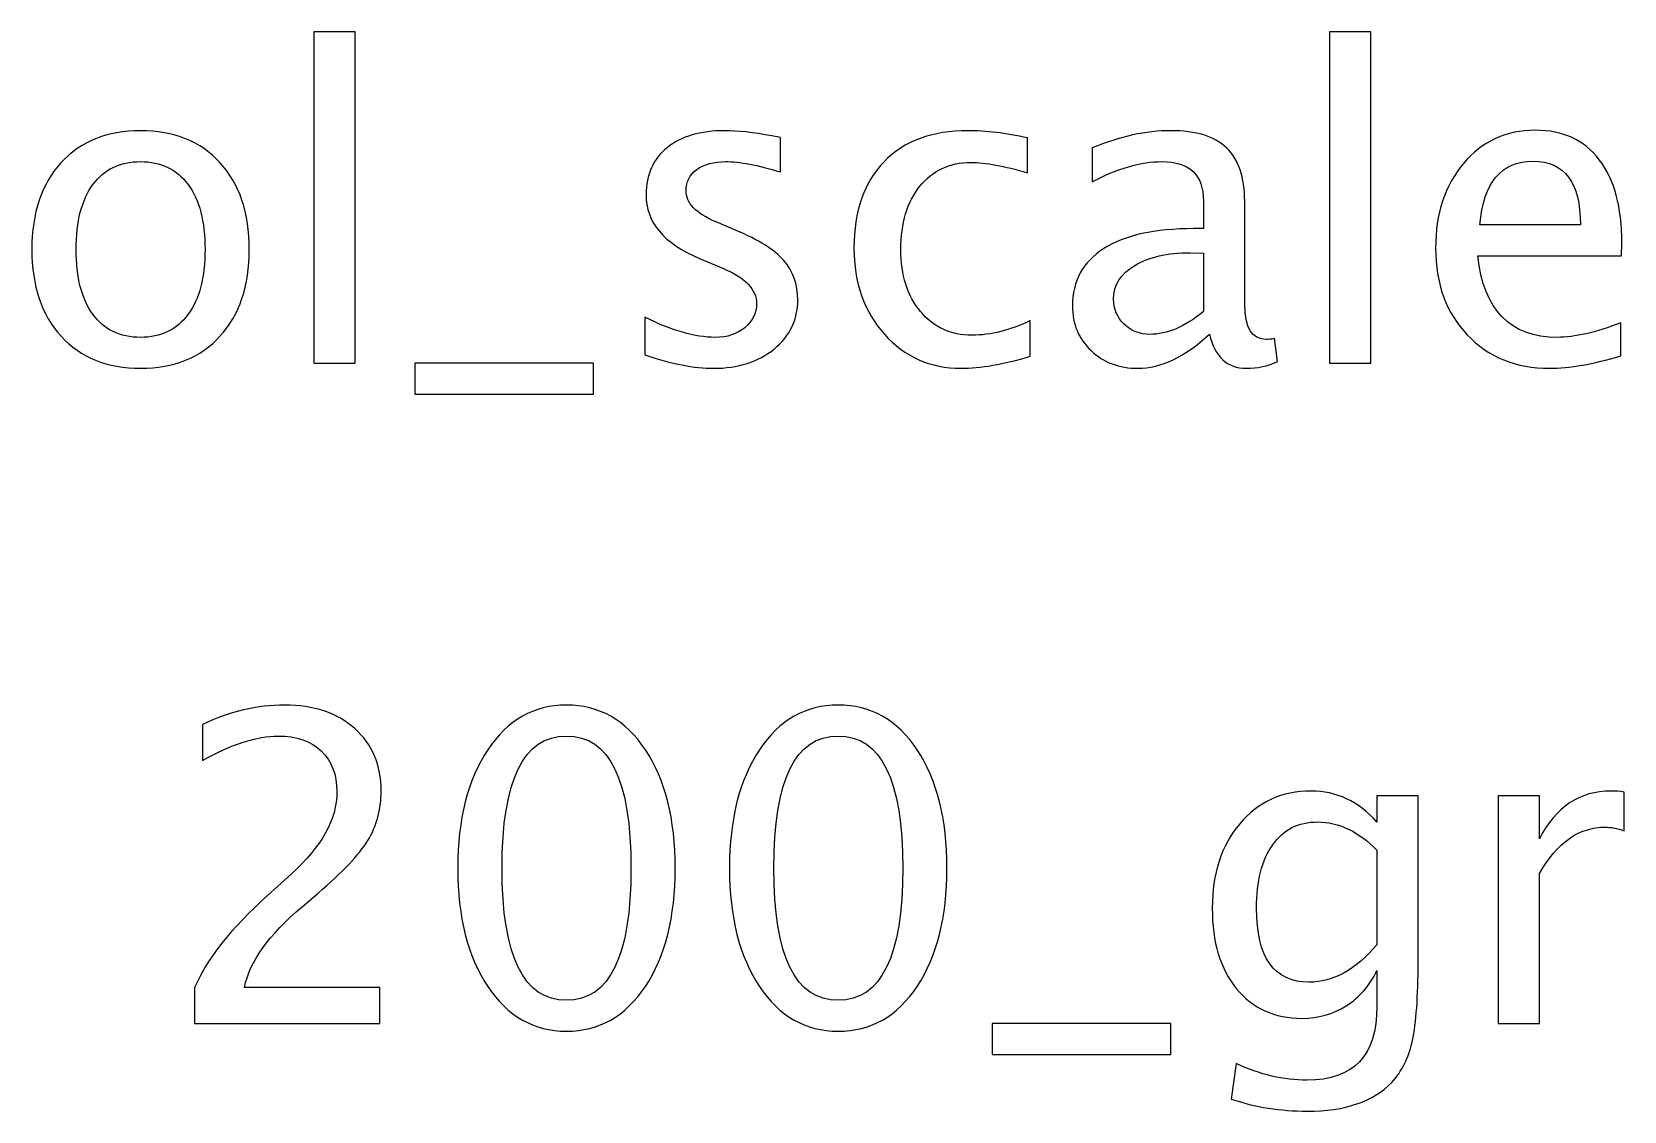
# Model space of a CAD drawing. Header units: centimetres. Extents: x -40.8 to 37.3, y -24.7 to 43.3.
# Drawn here: x -19.37 to -11.53, y 37.99 to 43.3 of the extents above; entities that cross this region are included whole.
import ezdxf

# ---------------------------------------------------------------- set-up
doc = ezdxf.new("R2010")
doc.units = ezdxf.units.CM
doc.header["$MEASUREMENT"] = 0
doc.layers.add('Layer 1', color=7, linetype='Continuous')

msp = doc.modelspace()

# ---------------------------------------------------------------- linework, layer by layer
at = {"layer": 'Layer 1'}
for points, knots in [([(-17.98127, 41.67044), (-17.98127, 41.67044), (-17.98127, 43.30239), (-17.98127, 43.30239), (-17.98127, 43.30239), (-17.98127, 43.30239), (-17.77807, 43.30239), (-17.77807, 43.30239), (-17.77807, 43.30239), (-17.77807, 43.30239), (-17.77807, 41.67044), (-17.77807, 41.67044), (-17.77807, 41.67044), (-17.77807, 41.67044), (-17.98127, 41.67044), (-17.98127, 41.67044)], [0, 0, 0, 0, 0.2, 0.2, 0.2, 0.2, 0.4, 0.4, 0.4, 0.4, 0.6, 0.6, 0.6, 0.6, 1, 1, 1, 1]), ([(-12.97922, 41.67044), (-12.97922, 41.67044), (-12.97922, 43.30239), (-12.97922, 43.30239), (-12.97922, 43.30239), (-12.97922, 43.30239), (-12.77602, 43.30239), (-12.77602, 43.30239), (-12.77602, 43.30239), (-12.77602, 43.30239), (-12.77602, 41.67044), (-12.77602, 41.67044), (-12.77602, 41.67044), (-12.77602, 41.67044), (-12.97922, 41.67044), (-12.97922, 41.67044)], [0, 0, 0, 0, 0.2, 0.2, 0.2, 0.2, 0.4, 0.4, 0.4, 0.4, 0.6, 0.6, 0.6, 0.6, 1, 1, 1, 1]), ([(-18.83499, 41.64504), (-18.99974, 41.64504), (-19.13027, 41.6976), (-19.22622, 41.80273), (-19.22622, 41.80273), (-19.32253, 41.90786), (-19.37051, 42.05074), (-19.37051, 42.231), (-19.37051, 42.231), (-19.37051, 42.41092), (-19.32253, 42.55344), (-19.22622, 42.65822), (-19.22622, 42.65822), (-19.13027, 42.76299), (-18.99974, 42.81556), (-18.83499, 42.81556), (-18.83499, 42.81556), (-18.67024, 42.81556), (-18.53972, 42.76299), (-18.44376, 42.65822), (-18.44376, 42.65822), (-18.34745, 42.55344), (-18.29947, 42.41092), (-18.29947, 42.231), (-18.29947, 42.231), (-18.29947, 42.05074), (-18.34745, 41.90786), (-18.44376, 41.80273), (-18.44376, 41.80273), (-18.53972, 41.6976), (-18.67024, 41.64504), (-18.83499, 41.64504)], [0, 0, 0, 0, 0.1111111, 0.1111111, 0.1111111, 0.1111111, 0.2222222, 0.2222222, 0.2222222, 0.2222222, 0.3333333, 0.3333333, 0.3333333, 0.3333333, 0.4444444, 0.4444444, 0.4444444, 0.4444444, 0.5555556, 0.5555556, 0.5555556, 0.5555556, 0.6666667, 0.6666667, 0.6666667, 0.6666667, 0.7777778, 0.7777778, 0.7777778, 0.7777778, 1, 1, 1, 1]), ([(-16.35143, 41.71066), (-16.35143, 41.71066), (-16.35143, 41.89692), (-16.35143, 41.89692), (-16.35143, 41.89692), (-16.21843, 41.8306), (-16.10307, 41.79744), (-16.00465, 41.79744), (-16.00465, 41.79744), (-15.94608, 41.79744), (-15.8974, 41.81332), (-15.85895, 41.84507), (-15.85895, 41.84507), (-15.8205, 41.87646), (-15.80109, 41.91597), (-15.80109, 41.9636), (-15.80109, 41.9636), (-15.80109, 42.0331), (-15.85507, 42.0906), (-15.96302, 42.13611), (-15.96302, 42.13611), (-15.96302, 42.13611), (-16.0819, 42.18655), (-16.0819, 42.18655), (-16.0819, 42.18655), (-16.25723, 42.25923), (-16.34508, 42.36435), (-16.34508, 42.50088), (-16.34508, 42.50088), (-16.34508, 42.5986), (-16.3105, 42.67551), (-16.24136, 42.7316), (-16.24136, 42.7316), (-16.17222, 42.78769), (-16.07732, 42.81556), (-15.95702, 42.81556), (-15.95702, 42.81556), (-15.89458, 42.81556), (-15.81697, 42.80709), (-15.72489, 42.78981), (-15.72489, 42.78981), (-15.72489, 42.78981), (-15.68256, 42.78169), (-15.68256, 42.78169), (-15.68256, 42.78169), (-15.68256, 42.78169), (-15.68256, 42.61236), (-15.68256, 42.61236), (-15.68256, 42.61236), (-15.7958, 42.64622), (-15.88611, 42.66316), (-15.95349, 42.66316), (-15.95349, 42.66316), (-16.01276, 42.66316), (-16.05968, 42.65011), (-16.09531, 42.62435), (-16.09531, 42.62435), (-16.13059, 42.5986), (-16.14823, 42.56403), (-16.14823, 42.52064), (-16.14823, 42.52064), (-16.14823, 42.45961), (-16.09884, 42.40775), (-15.99971, 42.36577), (-15.99971, 42.36577), (-15.99971, 42.36577), (-15.90199, 42.32449), (-15.90199, 42.32449), (-15.90199, 42.32449), (-15.79121, 42.27792), (-15.7129, 42.22854), (-15.66704, 42.17668), (-15.66704, 42.17668), (-15.62082, 42.12482), (-15.59789, 42.05991), (-15.59789, 41.9823), (-15.59789, 41.9823), (-15.59789, 41.88387), (-15.6367, 41.80308), (-15.71466, 41.73994), (-15.71466, 41.73994), (-15.79227, 41.67679), (-15.89176, 41.64504), (-16.01276, 41.64504), (-16.01276, 41.64504), (-16.10589, 41.64504), (-16.21843, 41.66691), (-16.35143, 41.71066)], [0, 0, 0, 0, 0.0434783, 0.0434783, 0.0434783, 0.0434783, 0.0869565, 0.0869565, 0.0869565, 0.0869565, 0.1304348, 0.1304348, 0.1304348, 0.1304348, 0.173913, 0.173913, 0.173913, 0.173913, 0.2173913, 0.2173913, 0.2173913, 0.2173913, 0.2608696, 0.2608696, 0.2608696, 0.2608696, 0.3043478, 0.3043478, 0.3043478, 0.3043478, 0.3478261, 0.3478261, 0.3478261, 0.3478261, 0.3913043, 0.3913043, 0.3913043, 0.3913043, 0.4347826, 0.4347826, 0.4347826, 0.4347826, 0.4782609, 0.4782609, 0.4782609, 0.4782609, 0.5217391, 0.5217391, 0.5217391, 0.5217391, 0.5652174, 0.5652174, 0.5652174, 0.5652174, 0.6086957, 0.6086957, 0.6086957, 0.6086957, 0.6521739, 0.6521739, 0.6521739, 0.6521739, 0.6956522, 0.6956522, 0.6956522, 0.6956522, 0.7391304, 0.7391304, 0.7391304, 0.7391304, 0.7826087, 0.7826087, 0.7826087, 0.7826087, 0.826087, 0.826087, 0.826087, 0.826087, 0.8695652, 0.8695652, 0.8695652, 0.8695652, 0.9130435, 0.9130435, 0.9130435, 0.9130435, 1, 1, 1, 1]), ([(-14.45313, 41.70431), (-14.58471, 41.6648), (-14.69831, 41.64504), (-14.79391, 41.64504), (-14.79391, 41.64504), (-14.9456, 41.64504), (-15.07119, 41.70113), (-15.17103, 41.81296), (-15.17103, 41.81296), (-15.27087, 41.92515), (-15.32096, 42.06661), (-15.32096, 42.237), (-15.32096, 42.237), (-15.32096, 42.41904), (-15.27157, 42.56121), (-15.17279, 42.66281), (-15.17279, 42.66281), (-15.07401, 42.76476), (-14.93608, 42.81556), (-14.75898, 42.81556), (-14.75898, 42.81556), (-14.67185, 42.81556), (-14.57378, 42.80356), (-14.46583, 42.77958), (-14.46583, 42.77958), (-14.46583, 42.77958), (-14.46583, 42.60812), (-14.46583, 42.60812), (-14.46583, 42.60812), (-14.58048, 42.64199), (-14.67396, 42.65892), (-14.74593, 42.65892), (-14.74593, 42.65892), (-14.85035, 42.65892), (-14.93396, 42.61977), (-14.9964, 42.5418), (-14.9964, 42.5418), (-15.05885, 42.46384), (-15.09024, 42.35977), (-15.09024, 42.22995), (-15.09024, 42.22995), (-15.09024, 42.104), (-15.05779, 42.0024), (-14.99323, 41.92444), (-14.99323, 41.92444), (-14.92867, 41.84683), (-14.84436, 41.80802), (-14.73958, 41.80802), (-14.73958, 41.80802), (-14.6468, 41.80802), (-14.55155, 41.83201), (-14.45313, 41.87999), (-14.45313, 41.87999), (-14.45313, 41.87999), (-14.45313, 41.70431), (-14.45313, 41.70431)], [0, 0, 0, 0, 0.0666667, 0.0666667, 0.0666667, 0.0666667, 0.1333333, 0.1333333, 0.1333333, 0.1333333, 0.2, 0.2, 0.2, 0.2, 0.2666667, 0.2666667, 0.2666667, 0.2666667, 0.3333333, 0.3333333, 0.3333333, 0.3333333, 0.4, 0.4, 0.4, 0.4, 0.4666667, 0.4666667, 0.4666667, 0.4666667, 0.5333333, 0.5333333, 0.5333333, 0.5333333, 0.6, 0.6, 0.6, 0.6, 0.6666667, 0.6666667, 0.6666667, 0.6666667, 0.7333333, 0.7333333, 0.7333333, 0.7333333, 0.8, 0.8, 0.8, 0.8, 0.8666667, 0.8666667, 0.8666667, 0.8666667, 1, 1, 1, 1]), ([(-13.56977, 41.81332), (-13.69183, 41.70113), (-13.8093, 41.64504), (-13.92219, 41.64504), (-13.92219, 41.64504), (-14.01497, 41.64504), (-14.09223, 41.67397), (-14.15326, 41.73218), (-14.15326, 41.73218), (-14.21464, 41.79038), (-14.24534, 41.86376), (-14.24534, 41.95231), (-14.24534, 41.95231), (-14.24534, 42.07472), (-14.19383, 42.16892), (-14.09082, 42.23453), (-14.09082, 42.23453), (-13.98781, 42.30015), (-13.83999, 42.33296), (-13.64738, 42.33296), (-13.64738, 42.33296), (-13.64738, 42.33296), (-13.59975, 42.33296), (-13.59975, 42.33296), (-13.59975, 42.33296), (-13.59975, 42.33296), (-13.59975, 42.46807), (-13.59975, 42.46807), (-13.59975, 42.46807), (-13.59975, 42.59825), (-13.66749, 42.66316), (-13.80331, 42.66316), (-13.80331, 42.66316), (-13.90843, 42.66316), (-14.02344, 42.63), (-14.14797, 42.56367), (-14.14797, 42.56367), (-14.14797, 42.56367), (-14.14797, 42.73089), (-14.14797, 42.73089), (-14.14797, 42.73089), (-14.01109, 42.78734), (-13.88197, 42.81556), (-13.76097, 42.81556), (-13.76097, 42.81556), (-13.63644, 42.81556), (-13.54437, 42.78734), (-13.48545, 42.73054), (-13.48545, 42.73054), (-13.42619, 42.67374), (-13.39655, 42.58625), (-13.39655, 42.46807), (-13.39655, 42.46807), (-13.39655, 42.46807), (-13.39655, 41.96113), (-13.39655, 41.96113), (-13.39655, 41.96113), (-13.39655, 41.84507), (-13.36092, 41.78686), (-13.28931, 41.78686), (-13.28931, 41.78686), (-13.28049, 41.78686), (-13.26743, 41.78827), (-13.25015, 41.79109), (-13.25015, 41.79109), (-13.25015, 41.79109), (-13.23568, 41.6782), (-13.23568, 41.6782), (-13.23568, 41.6782), (-13.2819, 41.65598), (-13.3327, 41.64504), (-13.38844, 41.64504), (-13.38844, 41.64504), (-13.48334, 41.64504), (-13.54366, 41.70113), (-13.56977, 41.81332)], [0, 0, 0, 0, 0.05, 0.05, 0.05, 0.05, 0.1, 0.1, 0.1, 0.1, 0.15, 0.15, 0.15, 0.15, 0.2, 0.2, 0.2, 0.2, 0.25, 0.25, 0.25, 0.25, 0.3, 0.3, 0.3, 0.3, 0.35, 0.35, 0.35, 0.35, 0.4, 0.4, 0.4, 0.4, 0.45, 0.45, 0.45, 0.45, 0.5, 0.5, 0.5, 0.5, 0.55, 0.55, 0.55, 0.55, 0.6, 0.6, 0.6, 0.6, 0.65, 0.65, 0.65, 0.65, 0.7, 0.7, 0.7, 0.7, 0.75, 0.75, 0.75, 0.75, 0.8, 0.8, 0.8, 0.8, 0.85, 0.85, 0.85, 0.85, 0.9, 0.9, 0.9, 0.9, 1, 1, 1, 1]), ([(-11.54412, 41.70642), (-11.68064, 41.6655), (-11.79741, 41.64504), (-11.89478, 41.64504), (-11.89478, 41.64504), (-12.06094, 41.64504), (-12.19605, 41.70007), (-12.30012, 41.80979), (-12.30012, 41.80979), (-12.40419, 41.9195), (-12.4564, 42.06167), (-12.4564, 42.23665), (-12.4564, 42.23665), (-12.4564, 42.40634), (-12.41054, 42.54568), (-12.31846, 42.65469), (-12.31846, 42.65469), (-12.22639, 42.76335), (-12.10856, 42.81768), (-11.96498, 42.81768), (-11.96498, 42.81768), (-11.82916, 42.81768), (-11.72403, 42.76934), (-11.64995, 42.67268), (-11.64995, 42.67268), (-11.57587, 42.57602), (-11.53882, 42.43914), (-11.53882, 42.2617), (-11.53882, 42.2617), (-11.53882, 42.2617), (-11.53988, 42.19961), (-11.53988, 42.19961), (-11.53988, 42.19961), (-11.53988, 42.19961), (-12.24897, 42.19961), (-12.24897, 42.19961), (-12.24897, 42.19961), (-12.21933, 41.9315), (-12.08845, 41.79744), (-11.85668, 41.79744), (-11.85668, 41.79744), (-11.77166, 41.79744), (-11.66759, 41.82143), (-11.54412, 41.86941), (-11.54412, 41.86941), (-11.54412, 41.86941), (-11.54412, 41.70642), (-11.54412, 41.70642)], [0, 0, 0, 0, 0.0769231, 0.0769231, 0.0769231, 0.0769231, 0.1538462, 0.1538462, 0.1538462, 0.1538462, 0.2307692, 0.2307692, 0.2307692, 0.2307692, 0.3076923, 0.3076923, 0.3076923, 0.3076923, 0.3846154, 0.3846154, 0.3846154, 0.3846154, 0.4615385, 0.4615385, 0.4615385, 0.4615385, 0.5384615, 0.5384615, 0.5384615, 0.5384615, 0.6153846, 0.6153846, 0.6153846, 0.6153846, 0.6923077, 0.6923077, 0.6923077, 0.6923077, 0.7692308, 0.7692308, 0.7692308, 0.7692308, 0.8461538, 0.8461538, 0.8461538, 0.8461538, 1, 1, 1, 1]), ([(-18.83535, 41.79744), (-18.7348, 41.79744), (-18.65649, 41.83519), (-18.60075, 41.91103), (-18.60075, 41.91103), (-18.54536, 41.98653), (-18.51749, 42.09342), (-18.51749, 42.231), (-18.51749, 42.231), (-18.51749, 42.36824), (-18.54536, 42.47477), (-18.60075, 42.55027), (-18.60075, 42.55027), (-18.65649, 42.62541), (-18.7348, 42.66316), (-18.83535, 42.66316), (-18.83535, 42.66316), (-18.93624, 42.66316), (-19.01456, 42.62541), (-19.06959, 42.55027), (-19.06959, 42.55027), (-19.12498, 42.47477), (-19.15249, 42.36824), (-19.15249, 42.231), (-19.15249, 42.231), (-19.15249, 42.09342), (-19.12498, 41.98653), (-19.06959, 41.91103), (-19.06959, 41.91103), (-19.01456, 41.83519), (-18.93624, 41.79744), (-18.83535, 41.79744)], [0, 0, 0, 0, 0.1111111, 0.1111111, 0.1111111, 0.1111111, 0.2222222, 0.2222222, 0.2222222, 0.2222222, 0.3333333, 0.3333333, 0.3333333, 0.3333333, 0.4444444, 0.4444444, 0.4444444, 0.4444444, 0.5555556, 0.5555556, 0.5555556, 0.5555556, 0.6666667, 0.6666667, 0.6666667, 0.6666667, 0.7777778, 0.7777778, 0.7777778, 0.7777778, 1, 1, 1, 1]), ([(-12.23838, 42.35201), (-12.23838, 42.35201), (-11.74308, 42.35201), (-11.74308, 42.35201), (-11.74308, 42.35201), (-11.74308, 42.56085), (-11.82105, 42.66527), (-11.97662, 42.66527), (-11.97662, 42.66527), (-12.13325, 42.66527), (-12.22039, 42.56085), (-12.23838, 42.35201)], [0, 0, 0, 0, 0.25, 0.25, 0.25, 0.25, 0.5, 0.5, 0.5, 0.5, 1, 1, 1, 1]), ([(-13.59975, 41.92409), (-13.59975, 41.92409), (-13.59975, 42.21231), (-13.59975, 42.21231), (-13.59975, 42.21231), (-13.59975, 42.21231), (-13.66502, 42.21442), (-13.66502, 42.21442), (-13.66502, 42.21442), (-13.77791, 42.21442), (-13.86892, 42.19361), (-13.93842, 42.15198), (-13.93842, 42.15198), (-14.00756, 42.11), (-14.04214, 42.05462), (-14.04214, 41.98547), (-14.04214, 41.98547), (-14.04214, 41.93714), (-14.02485, 41.89622), (-13.99063, 41.8627), (-13.99063, 41.8627), (-13.95606, 41.82919), (-13.91408, 41.81226), (-13.86434, 41.81226), (-13.86434, 41.81226), (-13.77967, 41.81226), (-13.69147, 41.84965), (-13.59975, 41.92409)], [0, 0, 0, 0, 0.125, 0.125, 0.125, 0.125, 0.25, 0.25, 0.25, 0.25, 0.375, 0.375, 0.375, 0.375, 0.5, 0.5, 0.5, 0.5, 0.625, 0.625, 0.625, 0.625, 0.75, 0.75, 0.75, 0.75, 1, 1, 1, 1]), ([(-17.48385, 41.51804), (-17.48385, 41.51804), (-17.48385, 41.67044), (-17.48385, 41.67044), (-17.48385, 41.67044), (-17.48385, 41.67044), (-16.60332, 41.67044), (-16.60332, 41.67044), (-16.60332, 41.67044), (-16.60332, 41.67044), (-16.60332, 41.51804), (-16.60332, 41.51804), (-16.60332, 41.51804), (-16.60332, 41.51804), (-17.48385, 41.51804), (-17.48385, 41.51804)], [0, 0, 0, 0, 0.2, 0.2, 0.2, 0.2, 0.4, 0.4, 0.4, 0.4, 0.6, 0.6, 0.6, 0.6, 1, 1, 1, 1]), ([(-18.56863, 38.41783), (-18.56863, 38.41783), (-18.56863, 38.59563), (-18.56863, 38.59563), (-18.56863, 38.59563), (-18.50936, 38.73427), (-18.38977, 38.88561), (-18.2095, 39.04895), (-18.2095, 39.04895), (-18.2095, 39.04895), (-18.09308, 39.15337), (-18.09308, 39.15337), (-18.09308, 39.15337), (-17.94315, 39.28955), (-17.86801, 39.42431), (-17.86801, 39.55836), (-17.86801, 39.55836), (-17.86801, 39.64409), (-17.89376, 39.71112), (-17.94491, 39.76015), (-17.94491, 39.76015), (-17.99607, 39.80919), (-18.06698, 39.83388), (-18.15693, 39.83388), (-18.15693, 39.83388), (-18.26206, 39.83388), (-18.38659, 39.79367), (-18.53053, 39.71323), (-18.53053, 39.71323), (-18.53053, 39.71323), (-18.53053, 39.89103), (-18.53053, 39.89103), (-18.53053, 39.89103), (-18.39471, 39.95453), (-18.25959, 39.98628), (-18.12483, 39.98628), (-18.12483, 39.98628), (-17.9816, 39.98628), (-17.8666, 39.94783), (-17.77981, 39.87057), (-17.77981, 39.87057), (-17.69338, 39.79331), (-17.64999, 39.69101), (-17.64999, 39.5633), (-17.64999, 39.5633), (-17.64999, 39.47158), (-17.67186, 39.39009), (-17.71561, 39.31918), (-17.71561, 39.31918), (-17.75971, 39.24792), (-17.8412, 39.16184), (-17.96079, 39.06024), (-17.96079, 39.06024), (-17.96079, 39.06024), (-18.03946, 38.99321), (-18.03946, 38.99321), (-18.03946, 38.99321), (-18.20315, 38.85457), (-18.29769, 38.72192), (-18.32309, 38.59563), (-18.32309, 38.59563), (-18.32309, 38.59563), (-17.65634, 38.59563), (-17.65634, 38.59563), (-17.65634, 38.59563), (-17.65634, 38.59563), (-17.65634, 38.41783), (-17.65634, 38.41783), (-17.65634, 38.41783), (-17.65634, 38.41783), (-18.56863, 38.41783), (-18.56863, 38.41783)], [0, 0, 0, 0, 0.0526316, 0.0526316, 0.0526316, 0.0526316, 0.1052632, 0.1052632, 0.1052632, 0.1052632, 0.1578947, 0.1578947, 0.1578947, 0.1578947, 0.2105263, 0.2105263, 0.2105263, 0.2105263, 0.2631579, 0.2631579, 0.2631579, 0.2631579, 0.3157895, 0.3157895, 0.3157895, 0.3157895, 0.3684211, 0.3684211, 0.3684211, 0.3684211, 0.4210526, 0.4210526, 0.4210526, 0.4210526, 0.4736842, 0.4736842, 0.4736842, 0.4736842, 0.5263158, 0.5263158, 0.5263158, 0.5263158, 0.5789474, 0.5789474, 0.5789474, 0.5789474, 0.6315789, 0.6315789, 0.6315789, 0.6315789, 0.6842105, 0.6842105, 0.6842105, 0.6842105, 0.7368421, 0.7368421, 0.7368421, 0.7368421, 0.7894737, 0.7894737, 0.7894737, 0.7894737, 0.8421053, 0.8421053, 0.8421053, 0.8421053, 0.8947368, 0.8947368, 0.8947368, 0.8947368, 1, 1, 1, 1]), ([(-16.737, 38.37973), (-16.89752, 38.37973), (-17.02699, 38.45346), (-17.12506, 38.60057), (-17.12506, 38.60057), (-17.22348, 38.74768), (-17.27252, 38.94171), (-17.27252, 39.18301), (-17.27252, 39.18301), (-17.27252, 39.42431), (-17.22348, 39.61833), (-17.12506, 39.76544), (-17.12506, 39.76544), (-17.02699, 39.91255), (-16.89752, 39.98628), (-16.737, 39.98628), (-16.737, 39.98628), (-16.57578, 39.98628), (-16.44631, 39.9129), (-16.34824, 39.76615), (-16.34824, 39.76615), (-16.25052, 39.61939), (-16.20148, 39.42501), (-16.20148, 39.18301), (-16.20148, 39.18301), (-16.20148, 38.94171), (-16.25052, 38.74768), (-16.34824, 38.60057), (-16.34824, 38.60057), (-16.44631, 38.45346), (-16.57578, 38.37973), (-16.737, 38.37973)], [0, 0, 0, 0, 0.1111111, 0.1111111, 0.1111111, 0.1111111, 0.2222222, 0.2222222, 0.2222222, 0.2222222, 0.3333333, 0.3333333, 0.3333333, 0.3333333, 0.4444444, 0.4444444, 0.4444444, 0.4444444, 0.5555556, 0.5555556, 0.5555556, 0.5555556, 0.6666667, 0.6666667, 0.6666667, 0.6666667, 0.7777778, 0.7777778, 0.7777778, 0.7777778, 1, 1, 1, 1]), ([(-15.39856, 38.37973), (-15.55908, 38.37973), (-15.68855, 38.45346), (-15.78662, 38.60057), (-15.78662, 38.60057), (-15.88504, 38.74768), (-15.93408, 38.94171), (-15.93408, 39.18301), (-15.93408, 39.18301), (-15.93408, 39.42431), (-15.88504, 39.61833), (-15.78662, 39.76544), (-15.78662, 39.76544), (-15.68855, 39.91255), (-15.55908, 39.98628), (-15.39856, 39.98628), (-15.39856, 39.98628), (-15.23734, 39.98628), (-15.10787, 39.9129), (-15.0098, 39.76615), (-15.0098, 39.76615), (-14.91208, 39.61939), (-14.86304, 39.42501), (-14.86304, 39.18301), (-14.86304, 39.18301), (-14.86304, 38.94171), (-14.91208, 38.74768), (-15.0098, 38.60057), (-15.0098, 38.60057), (-15.10787, 38.45346), (-15.23734, 38.37973), (-15.39856, 38.37973)], [0, 0, 0, 0, 0.1111111, 0.1111111, 0.1111111, 0.1111111, 0.2222222, 0.2222222, 0.2222222, 0.2222222, 0.3333333, 0.3333333, 0.3333333, 0.3333333, 0.4444444, 0.4444444, 0.4444444, 0.4444444, 0.5555556, 0.5555556, 0.5555556, 0.5555556, 0.6666667, 0.6666667, 0.6666667, 0.6666667, 0.7777778, 0.7777778, 0.7777778, 0.7777778, 1, 1, 1, 1]), ([(-16.73736, 38.53213), (-16.52534, 38.53213), (-16.4195, 38.74909), (-16.4195, 39.18301), (-16.4195, 39.18301), (-16.4195, 39.61692), (-16.52534, 39.83388), (-16.73736, 39.83388), (-16.73736, 39.83388), (-16.94867, 39.83388), (-17.0545, 39.61692), (-17.0545, 39.18301), (-17.0545, 39.18301), (-17.0545, 38.74909), (-16.94867, 38.53213), (-16.73736, 38.53213)], [0, 0, 0, 0, 0.2, 0.2, 0.2, 0.2, 0.4, 0.4, 0.4, 0.4, 0.6, 0.6, 0.6, 0.6, 1, 1, 1, 1]), ([(-15.39892, 38.53213), (-15.1869, 38.53213), (-15.08106, 38.74909), (-15.08106, 39.18301), (-15.08106, 39.18301), (-15.08106, 39.61692), (-15.1869, 39.83388), (-15.39892, 39.83388), (-15.39892, 39.83388), (-15.61023, 39.83388), (-15.71606, 39.61692), (-15.71606, 39.18301), (-15.71606, 39.18301), (-15.71606, 38.74909), (-15.61023, 38.53213), (-15.39892, 38.53213)], [0, 0, 0, 0, 0.2, 0.2, 0.2, 0.2, 0.4, 0.4, 0.4, 0.4, 0.6, 0.6, 0.6, 0.6, 1, 1, 1, 1]), ([(-13.46322, 38.0453), (-13.46322, 38.0453), (-13.43923, 38.22098), (-13.43923, 38.22098), (-13.43923, 38.22098), (-13.3214, 38.16595), (-13.20463, 38.13843), (-13.08927, 38.13843), (-13.08927, 38.13843), (-12.86032, 38.13843), (-12.74567, 38.25979), (-12.74567, 38.50214), (-12.74567, 38.50214), (-12.74567, 38.50214), (-12.74567, 38.67853), (-12.74567, 38.67853), (-12.74567, 38.67853), (-12.78094, 38.6041), (-12.83104, 38.54659), (-12.8963, 38.50532), (-12.8963, 38.50532), (-12.96157, 38.46404), (-13.03424, 38.44323), (-13.11432, 38.44323), (-13.11432, 38.44323), (-13.25014, 38.44323), (-13.35774, 38.49191), (-13.43711, 38.58928), (-13.43711, 38.58928), (-13.51649, 38.68665), (-13.55635, 38.81859), (-13.55635, 38.9851), (-13.55635, 38.9851), (-13.55635, 39.15549), (-13.51119, 39.29448), (-13.42088, 39.40208), (-13.42088, 39.40208), (-13.33022, 39.50933), (-13.21345, 39.56295), (-13.06987, 39.56295), (-13.06987, 39.56295), (-12.94428, 39.56295), (-12.83598, 39.51215), (-12.74567, 39.4102), (-12.74567, 39.4102), (-12.74567, 39.4102), (-12.74567, 39.53967), (-12.74567, 39.53967), (-12.74567, 39.53967), (-12.74567, 39.53967), (-12.54246, 39.53967), (-12.54246, 39.53967), (-12.54246, 39.53967), (-12.54246, 39.53967), (-12.54246, 38.72404), (-12.54246, 38.72404), (-12.54246, 38.72404), (-12.54246, 38.54871), (-12.55164, 38.41889), (-12.56998, 38.33457), (-12.56998, 38.33457), (-12.58797, 38.25026), (-12.62255, 38.18112), (-12.67264, 38.12749), (-12.67264, 38.12749), (-12.76154, 38.0333), (-12.90053, 37.98603), (-13.08927, 37.98603), (-13.08927, 37.98603), (-13.21874, 37.98603), (-13.34327, 38.00578), (-13.46322, 38.0453)], [0, 0, 0, 0, 0.0526316, 0.0526316, 0.0526316, 0.0526316, 0.1052632, 0.1052632, 0.1052632, 0.1052632, 0.1578947, 0.1578947, 0.1578947, 0.1578947, 0.2105263, 0.2105263, 0.2105263, 0.2105263, 0.2631579, 0.2631579, 0.2631579, 0.2631579, 0.3157895, 0.3157895, 0.3157895, 0.3157895, 0.3684211, 0.3684211, 0.3684211, 0.3684211, 0.4210526, 0.4210526, 0.4210526, 0.4210526, 0.4736842, 0.4736842, 0.4736842, 0.4736842, 0.5263158, 0.5263158, 0.5263158, 0.5263158, 0.5789474, 0.5789474, 0.5789474, 0.5789474, 0.6315789, 0.6315789, 0.6315789, 0.6315789, 0.6842105, 0.6842105, 0.6842105, 0.6842105, 0.7368421, 0.7368421, 0.7368421, 0.7368421, 0.7894737, 0.7894737, 0.7894737, 0.7894737, 0.8421053, 0.8421053, 0.8421053, 0.8421053, 0.8947368, 0.8947368, 0.8947368, 0.8947368, 1, 1, 1, 1]), ([(-12.14771, 38.41783), (-12.14771, 38.41783), (-12.14771, 39.53967), (-12.14771, 39.53967), (-12.14771, 39.53967), (-12.14771, 39.53967), (-11.94451, 39.53967), (-11.94451, 39.53967), (-11.94451, 39.53967), (-11.94451, 39.53967), (-11.94451, 39.32765), (-11.94451, 39.32765), (-11.94451, 39.32765), (-11.86372, 39.48463), (-11.7466, 39.56295), (-11.59279, 39.56295), (-11.59279, 39.56295), (-11.57198, 39.56295), (-11.5501, 39.56118), (-11.52753, 39.55766), (-11.52753, 39.55766), (-11.52753, 39.55766), (-11.52753, 39.36751), (-11.52753, 39.36751), (-11.52753, 39.36751), (-11.5628, 39.37915), (-11.59385, 39.38515), (-11.62066, 39.38515), (-11.62066, 39.38515), (-11.74978, 39.38515), (-11.85773, 39.30895), (-11.94451, 39.1562), (-11.94451, 39.1562), (-11.94451, 39.1562), (-11.94451, 38.41783), (-11.94451, 38.41783), (-11.94451, 38.41783), (-11.94451, 38.41783), (-12.14771, 38.41783), (-12.14771, 38.41783)], [0, 0, 0, 0, 0.0909091, 0.0909091, 0.0909091, 0.0909091, 0.1818182, 0.1818182, 0.1818182, 0.1818182, 0.2727273, 0.2727273, 0.2727273, 0.2727273, 0.3636364, 0.3636364, 0.3636364, 0.3636364, 0.4545455, 0.4545455, 0.4545455, 0.4545455, 0.5454545, 0.5454545, 0.5454545, 0.5454545, 0.6363636, 0.6363636, 0.6363636, 0.6363636, 0.7272727, 0.7272727, 0.7272727, 0.7272727, 0.8181818, 0.8181818, 0.8181818, 0.8181818, 1, 1, 1, 1]), ([(-12.74567, 38.80589), (-12.74567, 38.80589), (-12.74567, 39.2712), (-12.74567, 39.2712), (-12.74567, 39.2712), (-12.83527, 39.36398), (-12.93299, 39.41055), (-13.03847, 39.41055), (-13.03847, 39.41055), (-13.13231, 39.41055), (-13.20569, 39.37315), (-13.2586, 39.29801), (-13.2586, 39.29801), (-13.31187, 39.22322), (-13.33833, 39.11915), (-13.33833, 38.98651), (-13.33833, 38.98651), (-13.33833, 38.74274), (-13.2519, 38.62103), (-13.07869, 38.62103), (-13.07869, 38.62103), (-12.96086, 38.62103), (-12.84973, 38.68277), (-12.74567, 38.80589)], [0, 0, 0, 0, 0.1428571, 0.1428571, 0.1428571, 0.1428571, 0.2857143, 0.2857143, 0.2857143, 0.2857143, 0.4285714, 0.4285714, 0.4285714, 0.4285714, 0.5714286, 0.5714286, 0.5714286, 0.5714286, 0.7142857, 0.7142857, 0.7142857, 0.7142857, 1, 1, 1, 1]), ([(-14.64009, 38.26543), (-14.64009, 38.26543), (-14.64009, 38.41783), (-14.64009, 38.41783), (-14.64009, 38.41783), (-14.64009, 38.41783), (-13.75956, 38.41783), (-13.75956, 38.41783), (-13.75956, 38.41783), (-13.75956, 38.41783), (-13.75956, 38.26543), (-13.75956, 38.26543), (-13.75956, 38.26543), (-13.75956, 38.26543), (-14.64009, 38.26543), (-14.64009, 38.26543)], [0, 0, 0, 0, 0.2, 0.2, 0.2, 0.2, 0.4, 0.4, 0.4, 0.4, 0.6, 0.6, 0.6, 0.6, 1, 1, 1, 1])]:
    msp.add_open_spline(points, degree=3, knots=knots, dxfattribs=at)

doc.saveas('drawing.dxf')
